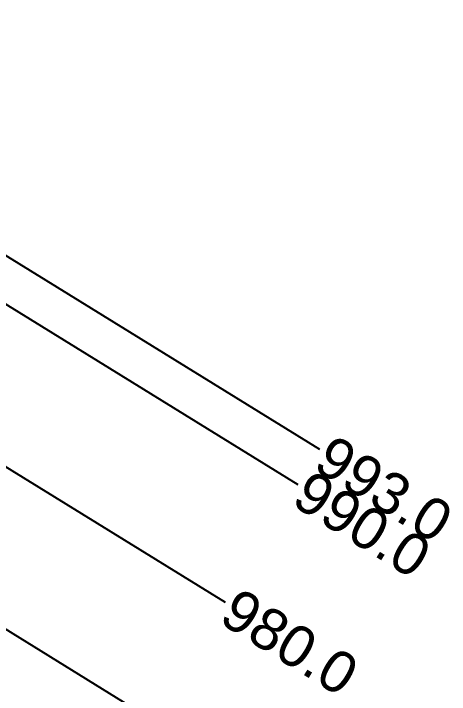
# Model space of a CAD drawing. Extents: x 524988 to 526146, y 9523518 to 9523888.
# Drawn here: x 526089.18 to 526120.71, y 9523821.38 to 9523870.59 of the extents above; entities that cross this region are included whole.
import ezdxf
from ezdxf.enums import TextEntityAlignment as Align

# ---------------------------------------------------------------- set-up
doc = ezdxf.new("R2010")
doc.units = 0
doc.layers.add('Route - Route de la corniche de Brazzaville - Tabulations', color=7, linetype='Continuous')
doc.layers.add('Route - Route de la corniche de Brazzaville - Textes - Tabulations', color=1, linetype='Continuous')
doc.styles.add('Affichages route', font='arial.ttf', dxfattribs={"height": 0.5})

msp = doc.modelspace()

# ---------------------------------------------------------------- linework, layer by layer
at = {"layer": 'Route - Route de la corniche de Brazzaville - Tabulations'}
for p, q in [((526060.227, 9523870.591), (526111.305, 9523839.11)), ((526058.656, 9523868.041), (526109.734, 9523836.56)), ((526053.409, 9523859.528), (526104.487, 9523828.047)), ((526048.162, 9523851.015), (526099.24, 9523819.534))]:
    msp.add_line(p, q, dxfattribs=at)

# ---------------------------------------------------------------- texts
at = {"layer": 'Route - Route de la corniche de Brazzaville - Textes - Tabulations', "style": 'Affichages route'}
for s, p in [('993.0', (526111.518, 9523838.979)), ('990.0', (526109.947, 9523836.429)), ('980.0', (526104.7, 9523827.916))]:
    msp.add_text(s, height=3, rotation=328.3538, dxfattribs=at).set_placement(p, align=Align.MIDDLE_LEFT)

doc.saveas('drawing.dxf')
